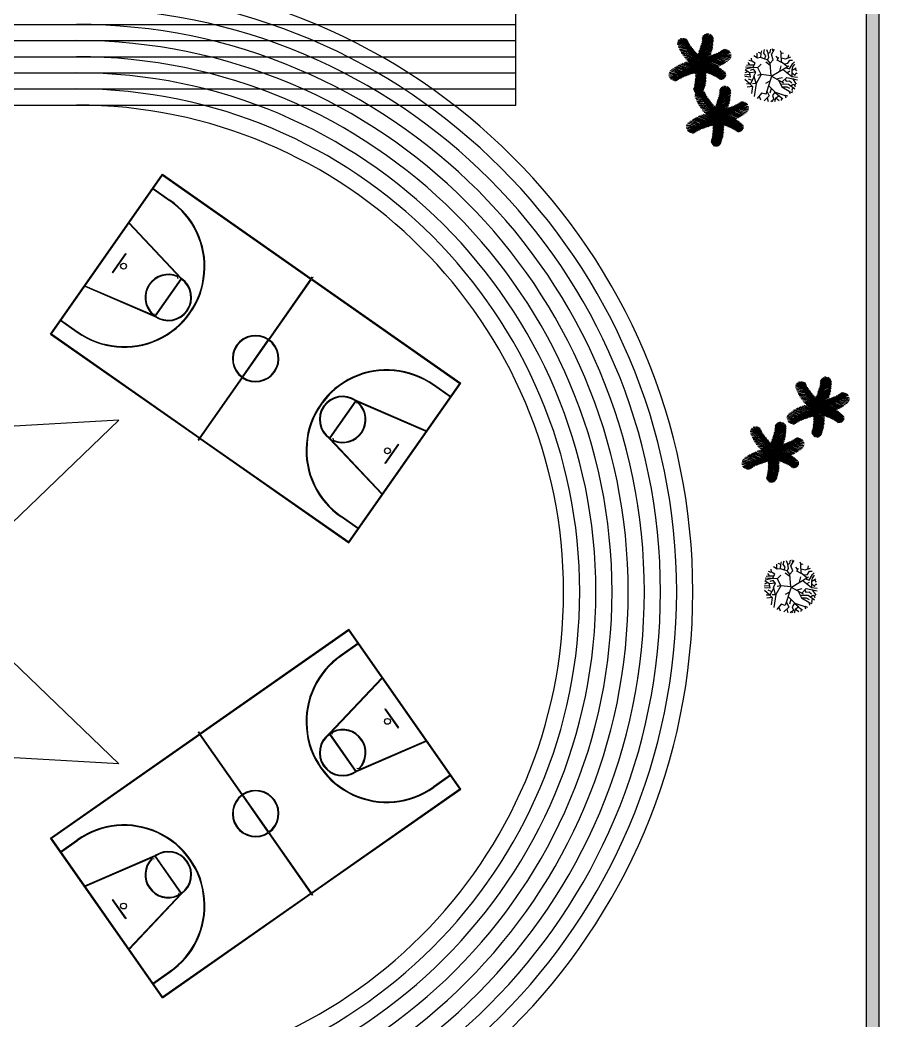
# Model space of a CAD drawing. Header units: inches. Extents: x 78 to 302, y -105 to 74.
# Drawn here: x 234.5 to 301, y -43.1 to 34.4 of the extents above; entities that cross this region are included whole.
import ezdxf

# ---------------------------------------------------------------- set-up
doc = ezdxf.new("R2010")
doc.units = ezdxf.units.IN
doc.header["$LTSCALE"] = 0.05
doc.header["$MEASUREMENT"] = 0
doc.layers.get('0').update_dxf_attribs({"color": 62})
doc.layers.add('rayas', color=7, linetype='Continuous')

# ---------------------------------------------------------------- blocks, each defined once
blk = doc.blocks.new('cg_t25')
for p, q in [((-0.0517, 0.1047), (-0.0532, 0.1167)), ((-0.0485, 0.1005), (-0.0461, 0.1192)), ((-0.0451, 0.0955), (-0.0408, 0.1196)), ((-0.0426, 0.0917), (-0.0351, 0.1186)), ((-0.0395, 0.0866), (-0.0317, 0.1172)), ((-0.0405, 0.0882), (-0.0668, 0.0961)), ((-0.0361, 0.0808), (-0.0659, 0.0914)), ((-0.0433, 0.0927), (-0.0649, 0.1007)), ((-0.0337, 0.0766), (-0.0635, 0.0876)), ((-0.0466, 0.0977), (-0.0634, 0.1056)), ((-0.0303, 0.0701), (-0.0611, 0.0836)), ((-0.0511, 0.1042), (-0.0598, 0.1113)), ((-0.0278, 0.0651), (-0.0584, 0.0788)), ((-0.0368, 0.082), (-0.0263, 0.114)), ((-0.0335, 0.0761), (-0.0221, 0.1088)), ((-0.0306, 0.0707), (-0.0182, 0.1035)), ((-0.0292, 0.0679), (-0.0141, 0.0975)), ((-0.026, 0.0611), (-0.0112, 0.0929)), ((-0.0234, 0.0554), (-0.0088, 0.089)), ((-0.021, 0.0498), (-0.0058, 0.0837)), ((-0.0181, 0.0424), (-0.0034, 0.0792)), ((0.0563, 0.0489), (0.0586, 0.079)), ((0.0587, 0.0504), (0.0646, 0.0817)), ((0.0635, 0.0532), (0.0702, 0.0839)), ((0.0688, 0.0562), (0.0759, 0.086)), ((0.0731, 0.0585), (0.0817, 0.0859)), ((0.078, 0.0609), (0.0849, 0.0853)), ((0.0818, 0.0627), (0.0899, 0.0834)), ((0.0867, 0.065), (0.0938, 0.0806)), ((-0.025, 0.059), (-0.055, 0.0724)), ((-0.0225, 0.0534), (-0.0517, 0.0657)), ((-0.0205, 0.0485), (-0.0496, 0.0609)), ((-0.0177, 0.0412), (-0.0479, 0.057)), ((-0.0157, 0.0357), (-0.046, 0.052)), ((-0.0143, 0.0313), (-0.0442, 0.0473)), ((-0.0127, 0.0261), (-0.0429, 0.0433)), ((-0.0157, 0.0357), (-0.0003, 0.0729)), ((-0.0135, 0.0289), (0.0022, 0.0673)), ((-0.0119, 0.0235), (0.0054, 0.0594)), ((-0.0104, 0.0181), (0.0076, 0.0534)), ((-0.0092, 0.0134), (0.0101, 0.0456)), ((0.0073, 0.0082), (0.005, 0.0402)), ((0.0106, 0.0118), (0.0105, 0.0458)), ((0.0149, 0.0162), (0.0153, 0.0502)), ((0.018, 0.0192), (0.0209, 0.0551)), ((0.0218, 0.0227), (0.0254, 0.0587)), ((0.0256, 0.0261), (0.0317, 0.0633)), ((0.0306, 0.0303), (0.0363, 0.0665)), ((0.0356, 0.0344), (0.0416, 0.0699)), ((0.0414, 0.0387), (0.0456, 0.0722)), ((0.0442, 0.0408), (0.0727, 0.0364)), ((0.0459, 0.042), (0.0505, 0.0749)), ((0.0488, 0.044), (0.0784, 0.0401)), ((0.0506, 0.0452), (0.0542, 0.0768)), ((0.0539, 0.0474), (0.0841, 0.0434)), ((0.0582, 0.0501), (0.0884, 0.0459)), ((0.0639, 0.0534), (0.0922, 0.0478)), ((0.0677, 0.0556), (0.0959, 0.0497)), ((0.0747, 0.0592), (0.0988, 0.0528)), ((0.079, 0.0614), (0.0996, 0.0573)), ((0.0839, 0.0637), (0.1007, 0.0618)), ((0.0906, 0.0666), (0.1007, 0.0679)), ((0.0912, 0.0667), (0.0981, 0.0753)), ((-0.1018, 0.0081), (-0.1159, 0.0018)), ((-0.1058, 0.0096), (-0.1156, 0.008)), ((-0.0971, 0.0066), (-0.115, -0.0024)), ((-0.1053, 0.0093), (-0.1129, 0.0145)), ((-0.0935, 0.0055), (-0.1129, -0.0066)), ((-0.0888, 0.0042), (-0.111, -0.009)), ((-0.0991, 0.0072), (-0.1092, 0.0186)), ((-0.0845, 0.0031), (-0.1072, -0.0125)), ((-0.0945, 0.0058), (-0.1058, 0.0209)), ((-0.0903, 0.0046), (-0.1025, 0.0234)), ((-0.0792, 0.0019), (-0.1022, -0.0145)), ((-0.0834, 0.0029), (-0.0987, 0.0238)), ((-0.0743, 0.0009), (-0.0971, -0.0164)), ((-0.0796, 0.002), (-0.0951, 0.0228)), ((-0.0718, 0.0004), (-0.0915, -0.0183)), ((-0.0738, 0.0008), (-0.0914, 0.0218)), ((-0.0692, 0), (-0.087, 0.0208)), ((-0.0638, -0.0008), (-0.0813, 0.0196)), ((-0.0588, -0.0015), (-0.0752, 0.0186)), ((-0.0545, -0.0019), (-0.0709, 0.018)), ((-0.0482, -0.0024), (-0.0675, 0.0177)), ((-0.0434, -0.0027), (-0.0631, 0.0173)), ((-0.0396, -0.0028), (-0.059, 0.017)), ((-0.0351, -0.0029), (-0.0556, 0.0169)), ((-0.031, -0.0029), (-0.0496, 0.0168)), ((-0.0264, -0.0028), (-0.0451, 0.0168)), ((-0.0113, 0.0213), (-0.0407, 0.0364)), ((-0.0098, 0.0158), (-0.0393, 0.031)), ((-0.0222, -0.0026), (-0.0393, 0.0171)), ((-0.0086, 0.0109), (-0.0376, 0.0241)), ((-0.0075, 0.006), (-0.0363, 0.0181)), ((-0.0063, -0.0001), (-0.0353, 0.0125)), ((-0.0181, -0.0023), (-0.0343, 0.0175)), ((-0.0051, -0.0069), (-0.034, 0.0038)), ((-0.013, -0.0019), (-0.0297, 0.018)), ((-0.0037, 0.006), (-0.025, -0.016)), ((-0.0028, 0.0005), (-0.0234, -0.0261)), ((-0.0075, -0.0012), (-0.0225, 0.019)), ((-0.0077, 0.0068), (0.012, 0.0387)), ((-0.0066, 0.0016), (0.0139, 0.0303)), ((-0.0057, -0.0033), (0.0153, 0.023)), ((0.0008, 0.001), (-0.0054, 0.0281)), ((-0.0047, -0.0089), (0.0167, 0.0129)), ((-0.0034, 0.004), (0.0257, -0.0063)), ((0.0042, 0.0049), (0.0005, 0.0352)), ((0.0021, 0.0024), (0.0295, -0.0031)), ((0.0028, -0.0015), (0.0264, 0.0136)), ((0.0062, 0.0071), (0.0347, 0.0031)), ((0.0083, -0.0043), (0.0334, 0.0097)), ((0.0101, 0.0112), (0.0381, 0.0069)), ((0.0132, 0.0145), (0.042, 0.011)), ((0.0134, -0.0068), (0.038, 0.0074)), ((0.0165, 0.0177), (0.0466, 0.0155)), ((0.0176, -0.0087), (0.0431, 0.005)), ((0.0202, 0.0213), (0.0502, 0.0189)), ((0.0218, -0.0105), (0.049, 0.0024)), ((0.0236, 0.0243), (0.0552, 0.0233)), ((0.0265, -0.0125), (0.0537, 0.0005)), ((0.0273, 0.0276), (0.0581, 0.0257)), ((0.0306, 0.0303), (0.0617, 0.0286)), ((0.0347, 0.0337), (0.0656, 0.0315)), ((0.0403, 0.038), (0.0687, 0.0337)), ((-0.0657, -0.0005), (-0.0872, -0.0195)), ((-0.0606, -0.0012), (-0.0836, -0.0205)), ((-0.0557, -0.0018), (-0.0787, -0.0216)), ((-0.0491, -0.0024), (-0.0746, -0.0224)), ((-0.0434, -0.0027), (-0.069, -0.0234)), ((-0.0375, -0.0029), (-0.064, -0.0241)), ((-0.0329, -0.0029), (-0.057, -0.0248)), ((-0.0283, -0.0028), (-0.0519, -0.0251)), ((-0.0244, -0.0027), (-0.0452, -0.0252)), ((-0.0181, -0.0381), (-0.0421, -0.0493)), ((-0.0168, -0.0348), (-0.0406, -0.0458)), ((-0.0154, -0.0308), (-0.0394, -0.0428)), ((-0.0188, -0.0024), (-0.0393, -0.0251)), ((-0.0141, -0.0272), (-0.0374, -0.0375)), ((-0.0127, -0.023), (-0.0361, -0.0335)), ((-0.0116, -0.0193), (-0.0345, -0.0282)), ((-0.0105, -0.0155), (-0.0332, -0.0236)), ((-0.0145, -0.002), (-0.0323, -0.0247)), ((-0.0093, -0.0109), (-0.0322, -0.0194)), ((-0.0081, -0.0057), (-0.0309, -0.0127)), ((-0.0104, -0.0016), (-0.0262, -0.0241)), ((-0.0018, -0.0045), (-0.022, -0.0333)), ((-0.0006, -0.0097), (-0.0199, -0.0417)), ((-0.0181, -0.0381), (-0.0078, -0.0674)), ((-0.0058, -0.001), (-0.018, -0.0229)), ((0.001, -0.0163), (-0.018, -0.0486)), ((-0.0161, -0.033), (-0.0056, -0.0632)), ((0.0022, -0.0209), (-0.0154, -0.0564)), ((-0.0146, -0.0289), (-0.0028, -0.0573)), ((-0.0133, -0.0247), (-0.0009, -0.0527)), ((0.0038, -0.0263), (-0.0132, -0.0623)), ((-0.0121, -0.0212), (0.0013, -0.0468)), ((-0.0107, -0.0162), (0.0031, -0.0416)), ((0.0055, -0.0317), (-0.0099, -0.0702)), ((-0.0096, -0.0122), (0.005, -0.0352)), ((-0.0087, -0.0084), (0.0063, -0.0296)), ((-0.0077, -0.0042), (0.0079, -0.0219)), ((0.0077, -0.0384), (-0.0073, -0.0758)), ((-0.0021, -0.0027), (0.027, -0.0151)), ((-0.0008, -0.0088), (0.0281, -0.0206)), ((0.0003, -0.0137), (0.0294, -0.0267)), ((0.0011, -0.0006), (0.0051, -0.0281)), ((0.0016, -0.0186), (0.0312, -0.0335)), ((0.0031, -0.0241), (0.0327, -0.0388)), ((0.0046, -0.0289), (0.035, -0.0458)), ((0.0057, -0.003), (0.0132, -0.0326)), ((0.0062, -0.0341), (0.0364, -0.0497)), ((0.0077, -0.0384), (0.0381, -0.0544)), ((0.0098, -0.0051), (0.0192, -0.0357)), ((0.0141, -0.0071), (0.0264, -0.0389)), ((0.0198, -0.0097), (0.0324, -0.0413)), ((0.0238, -0.0114), (0.0394, -0.0438)), ((0.0285, -0.0133), (0.0449, -0.0455)), ((0.0308, -0.0141), (0.0599, -0.0017)), ((0.0333, -0.0151), (0.0525, -0.0476)), ((0.0355, -0.0158), (0.0635, -0.0029)), ((0.0395, -0.0172), (0.0678, -0.0043)), ((0.0395, -0.0172), (0.0579, -0.0488)), ((0.0445, -0.0188), (0.0726, -0.0056)), ((0.0456, -0.0191), (0.0641, -0.0501)), ((0.0513, -0.0208), (0.0763, -0.0066)), ((0.0526, -0.0211), (0.0687, -0.0508)), ((0.056, -0.022), (0.081, -0.0077)), ((0.058, -0.0225), (0.0742, -0.0516)), ((0.0614, -0.0233), (0.0876, -0.009)), ((0.0635, -0.0238), (0.0784, -0.052)), ((0.0674, -0.0246), (0.0941, -0.0101)), ((0.0702, -0.0252), (0.0832, -0.0524)), ((0.0724, -0.0256), (0.099, -0.0107)), ((0.073, -0.0257), (0.0898, -0.0527)), ((0.0785, -0.0266), (0.0959, -0.0528)), ((0.079, -0.0267), (0.1032, -0.0112)), ((0.0833, -0.0273), (0.1074, -0.0116)), ((0.0845, -0.0274), (0.1019, -0.0527)), ((0.0893, -0.028), (0.1072, -0.0505)), ((0.0911, -0.0282), (0.1112, -0.0135)), ((0.0947, -0.0285), (0.1101, -0.0488)), ((0.0959, -0.0286), (0.1136, -0.0174)), ((0.0989, -0.0288), (0.114, -0.0452)), ((0.1013, -0.029), (0.1162, -0.0211)), ((0.1044, -0.0291), (0.1166, -0.0412)), ((0.1085, -0.0293), (0.1184, -0.0269)), ((0.1092, -0.0291), (0.1187, -0.0347)), ((-0.0357, -0.072), (-0.0592, -0.079)), ((-0.0338, -0.0689), (-0.0572, -0.0761)), ((-0.0309, -0.064), (-0.0552, -0.0731)), ((-0.0287, -0.0603), (-0.0528, -0.0695)), ((-0.0262, -0.0557), (-0.05, -0.0648)), ((-0.0241, -0.0514), (-0.0472, -0.0597)), ((-0.0223, -0.0477), (-0.0453, -0.0561)), ((-0.0199, -0.0423), (-0.0439, -0.0532)), ((-0.0386, -0.0763), (-0.0339, -0.1003)), ((-0.0363, -0.0729), (-0.0296, -0.098)), ((-0.0335, -0.0685), (-0.0262, -0.0942)), ((-0.0311, -0.0645), (-0.0229, -0.0903)), ((-0.0299, -0.0624), (-0.0195, -0.0858)), ((-0.0271, -0.0573), (-0.017, -0.0825)), ((-0.0249, -0.053), (-0.015, -0.0795)), ((-0.0228, -0.0488), (-0.0125, -0.0755)), ((-0.0203, -0.0431), (-0.0105, -0.0722)), ((0.0102, -0.0451), (-0.0042, -0.082)), ((0.0132, -0.0525), (-0.0017, -0.0865)), ((0.0156, -0.0581), (0.0013, -0.0918)), ((0.0182, -0.0638), (0.0038, -0.0957)), ((0.0215, -0.0705), (0.0067, -0.1002)), ((0.0098, -0.044), (0.0402, -0.0594)), ((0.023, -0.0733), (0.0109, -0.1062)), ((0.0126, -0.0512), (0.0418, -0.0632)), ((0.0147, -0.056), (0.044, -0.068)), ((0.0172, -0.0616), (0.0474, -0.0748)), ((0.0201, -0.0677), (0.0508, -0.0811)), ((0.0227, -0.0727), (0.0536, -0.0858)), ((-0.0395, -0.0775), (-0.0601, -0.0825)), ((-0.0418, -0.0809), (-0.0588, -0.0862)), ((-0.0446, -0.0846), (-0.0579, -0.09)), ((-0.0484, -0.0895), (-0.0554, -0.0945)), ((-0.0488, -0.0898), (-0.0505, -0.099)), ((-0.0462, -0.0867), (-0.0451, -0.1012)), ((-0.0434, -0.083), (-0.0411, -0.1017)), ((-0.0413, -0.0801), (-0.0366, -0.1012)), ((0.0259, -0.0787), (0.0149, -0.1115)), ((0.0292, -0.0845), (0.0191, -0.1166)), ((0.032, -0.0891), (0.0245, -0.1198)), ((0.0262, -0.0791), (0.056, -0.0898)), ((0.0352, -0.0941), (0.028, -0.1211)), ((0.0285, -0.0833), (0.0585, -0.0937)), ((0.033, -0.0907), (0.0594, -0.0983)), ((0.0378, -0.098), (0.0337, -0.1221)), ((0.0359, -0.0952), (0.0576, -0.103)), ((0.0412, -0.1029), (0.039, -0.1217)), ((0.0392, -0.1001), (0.0561, -0.1078)), ((0.0439, -0.1066), (0.0526, -0.1135)), ((0.0444, -0.1071), (0.046, -0.1191))]:
    blk.add_line(p, q)
for centre, radius, start, end in [((-0.2644, -0.0493), 0.2628, 8.5439, 38.2906), ((0.1829, -0.1538), 0.2389, 110.1895, 139.9362), ((-0.034, 0.2122), 0.2151, 248.0996, 277.8463), ((0.2555, 0.0492), 0.2628, 189.1509, 218.8976), ((-0.2064, 0.0381), 0.2031, 318.5391, 348.2858), ((0.1148, 0.2096), 0.2389, 241.292, 271.0387)]:
    blk.add_arc(centre, radius, start, end)
blk = doc.blocks.new('shrub4')
for p, q in [((-0.0423, 0.0747), (-0.0699, 0.078)), ((-0.0423, 0.0747), (-0.0445, 0.095)), ((-0.0332, 0.0832), (-0.0423, 0.0747)), ((-0.0332, 0.0832), (-0.0148, 0.1043)), ((-0.0332, 0.0832), (-0.0325, 0.0984)), ((-0.0042, 0.0687), (-0.0332, 0.0832)), ((-0.0184, 0.078), (-0.0134, 0.09)), ((-0.0063, 0.0841), (-0.0042, 0.1043)), ((0.0099, 0.0865), (-0.0063, 0.0841)), ((0.0035, 0.0865), (0.0021, 0.1052)), ((0.0148, 0.0941), (0.0099, 0.1043)), ((0.0106, 0.0865), (0.0227, 0.1026)), ((0.0134, 0.0619), (0.0106, 0.0865)), ((0.0241, 0.0713), (0.0198, 0.0832)), ((0.0304, 0.0789), (0.0247, 0.101)), ((0.0297, 0.0543), (0.0325, 0.1018)), ((0.041, 0.0848), (0.0395, 0.0984)), ((0.0403, 0.0841), (0.0509, 0.0908)), ((0.0403, 0.0696), (0.0403, 0.0841)), ((0.0551, 0.078), (0.0587, 0.0891)), ((0.0559, 0.0772), (0.0678, 0.078)), ((-0.0798, 0.0484), (-0.0939, 0.0441)), ((-0.0678, 0.0398), (-0.0883, 0.0569)), ((-0.0304, 0.0602), (-0.0812, 0.0687)), ((-0.0727, 0.0237), (-0.0678, 0.0398)), ((-0.0311, 0.0619), (-0.0318, 0.0747)), ((-0.0311, 0.0611), (-0.0042, 0.0687)), ((0.0035, 0.0416), (-0.0304, 0.0602)), ((-0.0028, 0.0696), (0.0134, 0.0619)), ((-0.0008, 0.0024), (0.0035, 0.0416)), ((0.0035, 0.0424), (0.0007, 0.0552)), ((0.0035, 0.0416), (0.0297, 0.0543)), ((0.0148, 0.0628), (0.0241, 0.0713)), ((0.0297, 0.0552), (0.0438, 0.0416)), ((0.0312, 0.073), (0.048, 0.0645)), ((0.048, 0.0645), (0.0559, 0.0772)), ((0.0636, 0.0272), (0.0693, 0.0424)), ((0.0678, 0.0552), (0.0763, 0.0696)), ((0.0693, 0.0433), (0.0678, 0.0552)), ((0.0686, 0.056), (0.0869, 0.0569)), ((0.0693, 0.0424), (0.0855, 0.0407)), ((0.0855, 0.0407), (0.0897, 0.0518)), ((0.0855, 0.0407), (0.0962, 0.0382)), ((-0.0925, -0.0076), (-0.1018, 0.0043)), ((-0.0869, 0.0178), (-0.1004, 0.0137)), ((-0.0791, 0.0102), (-0.0975, 0.0289)), ((-0.0601, 0.0187), (-0.0791, 0.0102)), ((-0.0021, 0.0009), (-0.0728, 0.0237)), ((-0.0502, 0.0026), (-0.0678, 0.0076)), ((-0.0395, 0.0119), (-0.0643, -0.0135)), ((-0.0219, 0.0076), (-0.0304, 0.0246)), ((-0.0021, 0.0009), (-0.0283, -0.0458)), ((-0.0014, 0), (0.038, -0.0666)), ((-0.0008, 0.0024), (0.048, 0.0068)), ((0.0389, 0.0059), (0.0516, 0.0237)), ((0.048, 0.0068), (0.0608, 0.017)), ((0.048, 0.0068), (0.0615, -0.005)), ((0.0608, 0.017), (0.0636, 0.0272)), ((0.0608, 0.017), (0.0699, 0.0111)), ((0.0615, -0.005), (0.0812, 0.0017)), ((0.0636, 0.028), (0.0763, 0.0237)), ((0.0699, 0.0111), (0.0869, 0.0144)), ((0.0763, 0.0237), (0.0862, 0.0314)), ((0.0812, 0.0017), (0.1018, -0.011)), ((0.0862, 0.0314), (0.1004, 0.028)), ((0.0869, 0.0144), (0.0996, 0.0196)), ((0.0869, 0.0144), (0.0891, 0.0059)), ((0.0891, 0.0059), (0.1025, 0.0035)), ((-0.089, -0.0144), (-0.1024, -0.0102)), ((-0.0975, -0.0017), (-0.101, -0.0034)), ((-0.0869, -0.0152), (-0.0968, -0.0288)), ((-0.0869, -0.0382), (-0.0968, -0.0365)), ((-0.0777, -0.0025), (-0.0925, -0.0076)), ((-0.0791, -0.028), (-0.0897, -0.0432)), ((-0.0784, -0.0288), (-0.089, -0.0144)), ((-0.065, -0.0126), (-0.0784, -0.0288)), ((-0.0643, -0.0119), (-0.0777, -0.0025)), ((-0.0643, -0.0135), (-0.077, -0.0517)), ((-0.017, -0.0263), (-0.0438, -0.0389)), ((-0.0325, -0.0339), (-0.0332, -0.0645)), ((-0.012, -0.022), (-0.0077, -0.0415)), ((0.017, -0.0306), (0.0381, -0.0365)), ((0.0346, -0.0593), (0.0516, -0.0373)), ((0.0509, -0.0373), (0.0601, -0.0204)), ((0.0516, -0.0373), (0.0855, -0.0365)), ((0.0601, -0.0204), (0.0713, -0.0271)), ((0.0686, -0.0373), (0.065, -0.0526)), ((0.0678, -0.0237), (0.0755, -0.0169)), ((0.0855, -0.0373), (0.0954, -0.0339)), ((0.0855, -0.0365), (0.0877, -0.0449)), ((0.094, -0.0059), (0.1032, -0.0025)), ((-0.077, -0.0517), (-0.0862, -0.0543)), ((-0.0755, -0.0517), (-0.0791, -0.0619)), ((-0.0607, -0.0669), (-0.0713, -0.0704)), ((-0.0615, -0.0678), (-0.065, -0.0788)), ((-0.0438, -0.0389), (-0.0607, -0.0669)), ((-0.0332, -0.0645), (-0.0508, -0.089)), ((-0.0431, -0.0576), (-0.0494, -0.0687)), ((-0.0438, -0.0389), (-0.0431, -0.0576)), ((-0.0395, -0.0738), (-0.0332, -0.0823)), ((-0.0205, -0.0687), (-0.0283, -0.0771)), ((-0.0247, -0.0398), (-0.0077, -0.0576)), ((-0.0148, -0.0517), (-0.0219, -0.056)), ((-0.0219, -0.056), (-0.0205, -0.0687)), ((-0.0077, -0.0576), (-0.0162, -0.0992)), ((0.0227, -0.0449), (-0.0035, -0.078)), ((0.012, -0.061), (0.0177, -0.0695)), ((0.0304, -0.0551), (0.0255, -0.0687)), ((0.0255, -0.0687), (0.0466, -0.0814)), ((0.0452, -0.0491), (0.0474, -0.0627)), ((0.0474, -0.0627), (0.0594, -0.0695)), ((0.0594, -0.0695), (0.0594, -0.0806)), ((0.065, -0.0526), (0.0721, -0.0738)), ((0.0672, -0.0636), (0.0806, -0.0661)), ((-0.0572, -0.078), (-0.0615, -0.0797)), ((-0.0445, -0.0814), (-0.0572, -0.078)), ((-0.036, -0.0865), (-0.0438, -0.0908)), ((-0.0332, -0.0823), (-0.036, -0.0924)), ((-0.012, -0.0806), (-0.0332, -0.0949)), ((-0.0035, -0.078), (-0.0063, -0.0992)), ((-0.0028, -0.0788), (0.0212, -0.0788)), ((0.0092, -0.0806), (0.0007, -0.089)), ((0.0007, -0.089), (0.0106, -0.0941)), ((0.0106, -0.0941), (0.0078, -0.0984)), ((0.0255, -0.089), (0.0177, -0.0958)), ((0.0212, -0.0788), (0.0297, -0.0941)), ((0.0219, -0.0788), (0.0332, -0.0814)), ((0.0332, -0.0814), (0.0438, -0.089)), ((0.0466, -0.0814), (0.053, -0.0882))]:
    blk.add_line(p, q)

msp = doc.modelspace()

# ---------------------------------------------------------------- hatches: boundary and pattern name
at = {"layer": 'rayas'}
msp.add_hatch(color=256, dxfattribs=at).paths.add_polyline_path([(188.02561, -83.1619), (96.68833, -83.1619), (96.68833, 55.88831), (299.96289, 55.88831), (299.96289, -83.1619), (208.62561, -83.1619), (208.62561, -84.1619), (300.96289, -84.1619), (300.96289, 56.88831), (95.68833, 56.88831), (95.68833, -84.1619), (188.02561, -84.1619)])

# ---------------------------------------------------------------- linework, layer by layer
for p, q in [((272.8543, 27.85557), (272.8543, 37.85557)), ((123.8543, 34.10557), (272.8543, 34.10557)), ((123.8543, 32.85557), (272.8543, 32.85557)), ((123.8543, 31.60557), (272.8543, 31.60557)), ((123.8543, 30.35557), (272.8543, 30.35557)), ((123.8543, 29.10557), (272.8543, 29.10557)), ((123.8543, 27.85557), (272.8543, 27.85557)), ((236.83271, 10.12826), (245.49371, 22.49746)), ((245.49371, 22.49746), (257.02328, 14.42437)), ((236.90235, 10.14054), (245.50599, 22.42782)), ((245.50599, 22.42782), (256.9946, 14.38341)), ((244.71938, 21.3916), (246.04641, 20.46241)), ((244.74806, 21.43256), (246.07509, 20.50337)), ((242.88852, 18.70734), (246.94089, 14.40866)), ((242.9249, 18.74164), (246.98769, 14.43191)), ((241.62588, 14.8902), (242.65461, 16.35937)), ((241.66684, 14.86152), (242.69556, 16.3307)), ((242.69556, 16.3307), (242.65461, 16.35937)), ((241.66684, 14.86152), (241.62588, 14.8902)), ((244.92865, 11.53489), (246.94089, 14.40866)), ((244.97207, 11.50973), (246.97939, 14.37647)), ((246.72103, 14.39283), (246.65177, 14.65849)), ((253.72511, 9.7141), (256.9946, 14.38341)), ((253.76607, 9.68542), (257.03556, 14.35473)), ((257.02328, 14.42437), (257.10931, 14.54724)), ((257.03556, 14.35473), (268.52416, 6.31032)), ((257.06424, 14.39569), (257.15027, 14.51856)), ((257.06424, 14.39569), (268.5938, 6.3226)), ((257.10931, 14.54724), (257.15027, 14.51856)), ((239.48344, 13.82673), (244.92281, 11.48296)), ((239.50323, 13.87264), (244.92865, 11.53489)), ((244.60174, 11.71252), (244.89944, 11.66374)), ((237.57836, 11.19316), (238.90538, 10.26397)), ((237.60704, 11.23412), (238.93406, 10.30492)), ((236.83271, 10.12826), (248.36227, 2.05517)), ((236.90235, 10.14054), (248.39095, 2.09613)), ((251.68912, 6.8064), (253.69643, 9.67314)), ((251.73008, 6.77772), (253.73739, 9.64446)), ((248.39095, 2.09613), (251.66044, 6.76544)), ((248.43191, 2.06745), (251.7014, 6.73676)), ((259.92052, -5.97696), (268.52416, 6.31032)), ((259.9328, -6.04659), (268.5938, 6.3226)), ((267.79899, 5.23109), (266.47197, 6.16028)), ((267.82767, 5.27204), (266.50065, 6.20124)), ((260.43396, 4.95548), (258.42665, 2.08874)), ((260.47738, 4.93031), (258.46514, 2.05654)), ((265.90281, 2.59256), (260.47738, 4.93031)), ((265.92259, 2.63848), (260.48322, 4.98224)), ((260.80429, 4.75269), (260.50659, 4.80147)), ((248.27624, 1.9323), (248.36227, 2.05517)), ((248.27624, 1.9323), (248.3172, 1.90362)), ((248.3172, 1.90362), (248.40323, 2.0265)), ((248.40323, 2.0265), (259.9328, -6.04659)), ((248.43191, 2.06745), (259.92052, -5.97696)), ((262.48113, -2.27643), (258.41834, 2.03329)), ((262.51752, -2.24214), (258.46514, 2.05654)), ((258.685, 2.07237), (258.75426, 1.80672)), ((263.73919, 1.60368), (262.71047, 0.13451)), ((263.78015, 1.57501), (262.75142, 0.10583)), ((263.73919, 1.60368), (263.78015, 1.57501)), ((262.71047, 0.13451), (262.75142, 0.10583)), ((260.65797, -4.96736), (259.33094, -4.03816)), ((260.68665, -4.9264), (259.35962, -3.9972)), ((248.40323, -20.81186), (259.9328, -12.73877)), ((248.43191, -20.85282), (259.92052, -12.80841)), ((268.52416, -25.09569), (259.92052, -12.80841)), ((268.5938, -25.10797), (259.9328, -12.73877)), ((260.65797, -13.81801), (259.33094, -14.7472)), ((260.68665, -13.85897), (259.35962, -14.78816)), ((262.48113, -16.50893), (258.41834, -20.81866)), ((262.51752, -16.54323), (258.46514, -20.84191)), ((262.70676, -18.91458), (262.74771, -18.8859)), ((262.70676, -18.91458), (263.73548, -20.38375)), ((262.74771, -18.8859), (263.77644, -20.35507)), ((236.83271, -28.91363), (248.36227, -20.84054)), ((236.90235, -28.92591), (248.39095, -20.8815)), ((248.27624, -20.71767), (248.3172, -20.68899)), ((248.36227, -20.84054), (248.27624, -20.71767)), ((248.40323, -20.81186), (248.3172, -20.68899)), ((251.66044, -25.55081), (248.39095, -20.8815)), ((251.7014, -25.52213), (248.43191, -20.85282)), ((258.42665, -20.8741), (260.43396, -23.74084)), ((258.46514, -20.84191), (260.47738, -23.71568)), ((258.74386, -20.59546), (258.5962, -20.85852)), ((263.73548, -20.38375), (263.77644, -20.35507)), ((265.90281, -21.37793), (260.47738, -23.71568)), ((265.92259, -21.42384), (260.48322, -23.76761)), ((260.5377, -23.50367), (260.81102, -23.52944)), ((267.79899, -24.01645), (266.47197, -24.94565)), ((267.82767, -24.05741), (266.50065, -24.9866)), ((253.73739, -28.42983), (251.73008, -25.56309)), ((257.03556, -33.1401), (268.52416, -25.09569)), ((257.06424, -33.18106), (268.5938, -25.10797)), ((253.69643, -28.45851), (251.68912, -25.59177)), ((256.9946, -33.16878), (253.72511, -28.49947)), ((257.03556, -33.1401), (253.76607, -28.47079)), ((245.49371, -41.28282), (236.83271, -28.91363)), ((245.50599, -41.21319), (236.90235, -28.92591)), ((237.57836, -29.97853), (238.90538, -29.04933)), ((237.60704, -30.01948), (238.93406, -29.09029)), ((239.48344, -32.61209), (244.92281, -30.26833)), ((239.50323, -32.65801), (244.92865, -30.32026)), ((244.86833, -30.53227), (244.59501, -30.5065)), ((246.94089, -33.19403), (244.92865, -30.32026)), ((246.97939, -33.16183), (244.97207, -30.29509)), ((242.88852, -37.49271), (246.94089, -33.19403)), ((242.9249, -37.527), (246.98769, -33.21728)), ((245.49371, -41.28282), (257.02328, -33.20974)), ((245.50599, -41.21319), (256.9946, -33.16878)), ((246.66217, -33.44047), (246.80983, -33.17741)), ((257.10931, -33.33261), (257.02328, -33.20974)), ((257.15027, -33.30393), (257.06424, -33.18106)), ((257.10931, -33.33261), (257.15027, -33.30393)), ((241.67055, -33.65219), (241.62959, -33.68086)), ((242.65832, -35.15004), (241.62959, -33.68086)), ((242.69927, -35.12136), (241.67055, -33.65219)), ((242.69927, -35.12136), (242.65832, -35.15004)), ((244.71938, -40.17697), (246.04641, -39.24777)), ((244.74806, -40.21793), (246.07509, -39.28873))]:
    msp.add_line(p, q, dxfattribs=at)
for points in [[(188.02561, -84.1619), (95.68833, -84.1619), (95.68833, 56.88831), (300.96289, 56.88831), (300.96289, -84.1619), (208.62561, -84.1619)], [(188.02561, -83.1619), (96.68833, -83.1619), (96.68833, 55.88831), (299.96289, 55.88831), (299.96289, -83.1619), (208.62561, -83.1619)], [(231.72257, -6.52211), (242.13371, 3.45679), (227.70867, 2.63701)], [(231.72257, -13.16675), (242.13371, -23.14565), (227.70867, -22.32587)]]:
    msp.add_lwpolyline(points, dxfattribs=at)
msp.add_lwpolyline([(158.2343, 37.85557, 1), (158.2343, -57.54443), (238.8543, -57.54443, 1), (238.8543, 37.85557)], format="xyb", dxfattribs=at)
for centre in [(242.49024, 15.38367), (262.91579, 1.08154), (262.91579, -19.8669), (242.49024, -34.16903)]:
    msp.add_circle(centre, 0.225, dxfattribs=at)
for centre, radius, start, end in [((238.8543, -9.84443), 46.45, 270, 90), ((238.8543, -9.84443), 45.2, 270, 90), ((238.8543, -9.84443), 43.95, 270, 90), ((238.8543, -9.84443), 42.7, 270, 90), ((238.8543, -9.84443), 41.45, 270, 90), ((238.8543, -9.84443), 40.2, 270, 90), ((238.8543, -9.84443), 38.95, 270, 90), ((238.8543, -9.84443), 37.7, 270, 90), ((242.53628, 15.35143), 6.25025, 234.480613, 55.519387), ((242.53628, 15.35143), 6.20025, 234.480613, 55.519387), ((245.95525, 12.95744), 1.8, 66.8165657, 224.2190442), ((245.95525, 12.95744), 1.75, 65.5357081, 226.4950747), ((245.95525, 12.95744), 1.8, 235, 55), ((245.95525, 12.95744), 1.75, 235.818539, 54.181461), ((252.71325, 8.22543), 1.8, 55.7958003, 234.2041997), ((252.71325, 8.22543), 1.75, 55.818539, 234.181461), ((252.71325, 8.22543), 1.8, 235.7958003, 54.2041997), ((252.71325, 8.22543), 1.75, 235.818539, 54.181461), ((262.86975, 1.11378), 6.25025, 54.480613, 235.519387), ((262.86975, 1.11378), 6.20025, 54.480613, 235.519387), ((259.45078, 3.50777), 1.8, 55, 235), ((259.45078, 3.50777), 1.75, 55.818539, 234.181461), ((259.45078, 3.50777), 1.75, 245.5357081, 46.4950747), ((259.45078, 3.50777), 1.8, 246.8165657, 44.2190442), ((262.86975, -19.89914), 6.25025, 124.480613, 305.519387), ((262.86975, -19.89914), 6.20025, 124.480613, 305.519387), ((259.45078, -22.29313), 1.8, 125, 305), ((259.45078, -22.29313), 1.75, 125.818539, 304.181461), ((259.45078, -22.29313), 1.75, 315.5357081, 116.4950747), ((259.45078, -22.29313), 1.8, 316.8165657, 114.2190442), ((252.71325, -27.0108), 1.8, 125.7958003, 304.2041997), ((252.71325, -27.0108), 1.8, 305.7958003, 124.2041997), ((252.71325, -27.0108), 1.75, 305.818539, 124.181461), ((252.71325, -27.0108), 1.75, 125.818539, 304.181461), ((242.53628, -34.13679), 6.25025, 304.480613, 125.519387), ((242.53628, -34.13679), 6.20025, 304.480613, 125.519387), ((245.95525, -31.7428), 1.8, 305, 125), ((245.95525, -31.7428), 1.75, 305.818539, 124.181461), ((245.95525, -31.7428), 1.8, 136.8165657, 294.2190442), ((245.95525, -31.7428), 1.75, 135.5357081, 296.4950747)]:
    msp.add_arc(centre, radius, start, end, dxfattribs=at)

# ---------------------------------------------------------------- block references
at = {"xscale": 20, "yscale": 20, "zscale": 20, "rotation": 90}
for name, p in [('cg_t25', (287.08861, 31.02987)), ('shrub4', (292.66678, 30.14698)), ('cg_t25', (288.4415, 26.97443)), ('cg_t25', (296.23311, 4.44512)), ('cg_t25', (292.73311, 0.94512)), ('shrub4', (294.18689, -9.43468))]:
    msp.add_blockref(name, p, dxfattribs=at)

doc.saveas('drawing.dxf')
